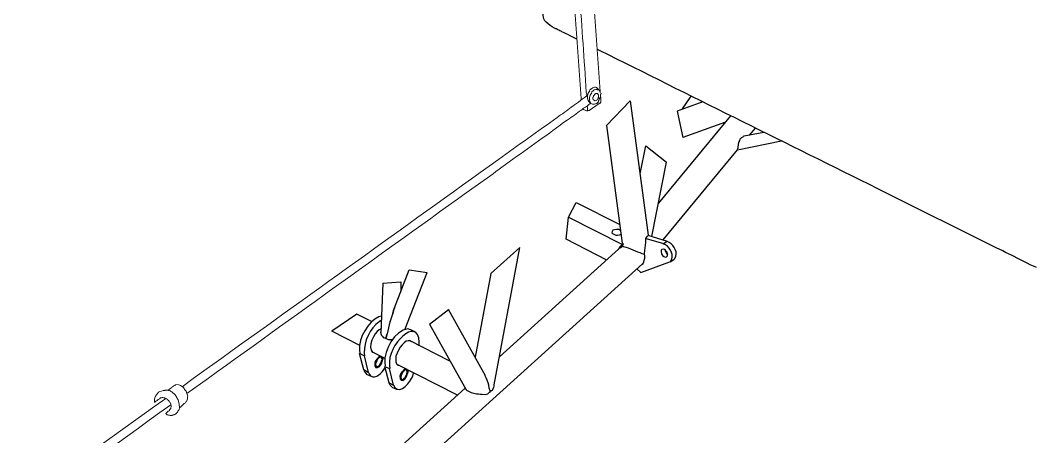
# Model space of a CAD drawing. Extents: x 0 to 563, y 0 to 205.
# Drawn here: x 194.7 to 260.1, y 125.1 to 151.9 of the extents above; entities that cross this region are included whole.
import ezdxf

# ---------------------------------------------------------------- set-up
doc = ezdxf.new("R2010")
doc.units = 0
doc.header["$LTSCALE"] = 0.3
doc.header["$MEASUREMENT"] = 0
doc.layers.add('1', color=1, linetype='CONTINUOUS')

msp = doc.modelspace()

# ---------------------------------------------------------------- linework, layer by layer
at = {"layer": '1', "color": 41, "lineweight": 13}
for points in [[(217.032, 163.089), (230.229, 156.527), (230.228, 156.501, 0.000687), (230.883, 146.898), (230.881, 146.796)], [(230.773, 153.876), (230.77, 153.722), (230.793, 153.542, -0.001326), (231.223, 147.303), (231.247, 147.174), (231.245, 147.046)], [(205.173, 128.314), (205.875, 128.84), (206.576, 129.341, 0.000311), (224.961, 142.538), (225.168, 142.689), (225.35, 142.814), (225.558, 142.964, -0.004945), (229.349, 145.668), (229.453, 145.769), (229.557, 145.844), (229.686, 145.919)], [(204.195, 128.1), (204.272, 128.099), (204.298, 128.124), (204.35, 128.149), (204.376, 128.174), (204.428, 128.224), (204.506, 128.274), (204.532, 128.299), (204.583, 128.324), (204.584, 128.35), (204.61, 128.349), (204.61, 128.375), (204.636, 128.375), (204.687, 128.399), (204.713, 128.425), (204.739, 128.424), (204.765, 128.449), (204.945, 128.446), (205.021, 128.419), (205.072, 128.393), (205.122, 128.341), (205.199, 128.314), (205.249, 128.261), (205.3, 128.209), (205.324, 128.132), (205.425, 128.028), (205.473, 127.873), (206.875, 128.874, -0.000773), (225.208, 142.047), (225.391, 142.198), (225.598, 142.348), (225.78, 142.473, 0.001009), (229.545, 145.178), (229.675, 145.278), (229.883, 145.428)], [(179.777, 110.083), (181.361, 111.236, 0.000432), (203.408, 127.062), (204.109, 127.563)], [(180.077, 109.617), (181.661, 110.769, 0.000839), (203.734, 126.646), (204.435, 127.147)]]:
    msp.add_lwpolyline(points, format="xyb", dxfattribs=at)
for points in [[(232.122, 147.339), (231.524, 155.786)], [(231.456, 147.401), (231.351, 147.249), (231.297, 147.096)], [(231.582, 147.271), (231.477, 147.119), (231.423, 146.966)], [(231.535, 147.528), (231.483, 147.478), (231.431, 147.427)], [(231.661, 147.398), (231.557, 147.297)], [(231.638, 147.578), (231.587, 147.553), (231.561, 147.528)], [(231.742, 147.627), (231.69, 147.602), (231.613, 147.578)], [(231.752, 146.755), (231.727, 146.781), (231.702, 146.782), (231.702, 146.807), (231.676, 146.808), (231.677, 146.833), (231.652, 146.859), (231.654, 146.988), (231.68, 147.013), (231.681, 147.064), (231.707, 147.089), (231.707, 147.115), (231.733, 147.114), (231.759, 147.14), (231.759, 147.165), (231.786, 147.19), (231.811, 147.19), (231.837, 147.215), (231.94, 147.213), (231.99, 147.161), (231.99, 147.136), (232.015, 147.135), (232.012, 146.956), (231.986, 146.931), (231.986, 146.905), (231.96, 146.88), (231.959, 146.854), (231.933, 146.829)], [(231.739, 147.448), (231.687, 147.423), (231.661, 147.398)], [(231.868, 147.497), (231.816, 147.472), (231.739, 147.448)], [(231.895, 147.599), (231.819, 147.626), (231.767, 147.627)], [(231.995, 147.443), (231.919, 147.47), (231.867, 147.471)], [(231.971, 147.521), (231.92, 147.573), (231.87, 147.599)], [(231.946, 147.547), (232.072, 147.416)], [(232.096, 147.365), (232.046, 147.442), (231.996, 147.469)], [(232.121, 147.313), (232.122, 147.339), (232.096, 147.365)], [(232.145, 147.236), (232.121, 147.287), (232.121, 147.313)], [(232.142, 147.03), (232.144, 147.159)], [(232.17, 147.158), (232.171, 147.235)], [(230.595, 146.57), (230.647, 146.62), (230.725, 146.67)], [(231.193, 147.021), (231.218, 147.021), (231.271, 147.071), (231.296, 147.071)], [(231.293, 146.866), (231.318, 146.84), (231.317, 146.814)], [(231.297, 147.096), (231.294, 146.943)], [(231.294, 146.968), (231.294, 146.917), (231.319, 146.891)], [(231.317, 146.814), (231.343, 146.788), (231.342, 146.762)], [(231.331, 146.096), (231.357, 146.121), (231.408, 146.12), (232.057, 146.57), (232.083, 146.595), (232.109, 146.595), (232.135, 146.62), (232.135, 146.646), (232.161, 146.671), (232.163, 146.774)], [(231.368, 146.762), (231.367, 146.736), (231.393, 146.71)], [(231.389, 146.505), (231.441, 146.555), (231.492, 146.554), (231.493, 146.58)], [(231.393, 146.71), (231.493, 146.606)], [(231.419, 146.735), (231.444, 146.709), (231.443, 146.683)], [(231.423, 146.966), (231.42, 146.812)], [(231.42, 146.838), (231.42, 146.786), (231.445, 146.76)], [(231.443, 146.683), (231.469, 146.657), (231.468, 146.632)], [(231.494, 146.631), (231.519, 146.58), (231.62, 146.527), (231.671, 146.526)], [(231.697, 146.525), (231.748, 146.524), (231.826, 146.549)], [(231.826, 146.549), (231.852, 146.574), (231.903, 146.573)], [(231.903, 146.573), (232.007, 146.674)], [(231.982, 146.7), (232.035, 146.776), (232.062, 146.852), (232.115, 146.954), (232.142, 147.03)], [(232.163, 146.774), (232.167, 146.979)], [(230.792, 146.079), (230.87, 146.129), (230.947, 146.179)], [(231, 146.23), (231.025, 146.203), (231.076, 146.177)], [(231.285, 146.43), (231.309, 146.327), (231.305, 146.096)], [(203.698, 127.545), (203.724, 127.544), (203.724, 127.57), (203.75, 127.569), (203.776, 127.594), (203.827, 127.594), (203.879, 127.618), (203.93, 127.617), (203.981, 127.591), (204.032, 127.59), (204.083, 127.564), (204.134, 127.563), (204.185, 127.536), (204.21, 127.484), (204.261, 127.458), (204.336, 127.38), (204.361, 127.328), (204.386, 127.302), (204.411, 127.25), (204.436, 127.198), (204.435, 127.147), (204.46, 127.095), (204.458, 127.018), (204.432, 126.968), (204.431, 126.916), (204.404, 126.866), (204.378, 126.84), (204.352, 126.815), (204.352, 126.79), (204.326, 126.79), (204.326, 126.764), (204.3, 126.765), (204.274, 126.74), (204.222, 126.689), (204.17, 126.664), (204.144, 126.639), (204.144, 126.614), (204.117, 126.588), (204.092, 126.589), (204.143, 126.562), (204.193, 126.51), (204.244, 126.509), (204.295, 126.483), (204.346, 126.482), (204.397, 126.455), (204.5, 126.454), (204.526, 126.479), (204.577, 126.478), (204.629, 126.503), (204.655, 126.528), (204.706, 126.527), (204.732, 126.552), (204.758, 126.577), (204.81, 126.602), (204.863, 126.678), (204.889, 126.729), (204.915, 126.754), (204.941, 126.779), (204.942, 126.805), (204.968, 126.83), (204.969, 126.881), (204.995, 126.932), (204.996, 126.958), (205.074, 127.008), (205.308, 127.235), (205.386, 127.285), (205.412, 127.31), (205.413, 127.335), (205.439, 127.361), (205.492, 127.462), (205.519, 127.539)], [(203.989, 128.078), (203.938, 128.079), (203.835, 128.029)], [(204.246, 128.099), (204.297, 128.073), (204.348, 128.072), (204.399, 128.045), (204.424, 128.019), (204.475, 127.993), (204.526, 127.992), (204.551, 127.94), (204.576, 127.914), (204.652, 127.861), (204.728, 127.783), (204.828, 127.628), (204.852, 127.55), (204.902, 127.472), (204.926, 127.369), (204.95, 127.292), (204.974, 127.189), (204.973, 127.112), (204.997, 127.035), (204.996, 126.958)], [(203.388, 127.396), (203.386, 127.293), (203.386, 127.319), (203.412, 127.319)]]:
    msp.add_lwpolyline(points, dxfattribs=at)
at = {"layer": '1', "color": 41, "lineweight": 25}
for points in [[(228.634, 151.81), (228.584, 151.862), (228.559, 151.914), (228.509, 151.991), (228.484, 152.043), (228.46, 152.12), (228.461, 152.172), (228.437, 152.249), (228.438, 152.326), (228.465, 152.403), (228.467, 152.505), (228.494, 152.582), (228.521, 152.684), (228.574, 152.785), (228.601, 152.887, -0.037034), (229.497, 154.257), (229.575, 154.332), (229.602, 154.409), (229.654, 154.459)], [(258.636, 136.802), (258.432, 136.882), (258.254, 136.962), (258.076, 137.068, -0.001998), (251.186, 140.495), (250.016, 141.08), (249.431, 141.372, -0.001058), (232.116, 149.98), (231.938, 150.06)]]:
    msp.add_lwpolyline(points, format="xyb", dxfattribs=at)
for points in [[(229.344, 151.361), (229.319, 151.362), (229.294, 151.388), (229.268, 151.388), (229.166, 151.442)], [(229.649, 151.202), (229.624, 151.228), (229.573, 151.229)], [(230.616, 150.724), (230.311, 150.883), (230.183, 150.937), (230.031, 151.016)], [(232.52, 145.152), (234.06, 146.741), (235.218, 138.078)], [(238.727, 146.686), (237.075, 146.073)], [(237.964, 147.058), (237.411, 146.221)], [(238.65, 146.713), (238.598, 146.637)], [(237.075, 146.073), (237.456, 144.374)], [(235.869, 140.119), (240.532, 145.783)], [(240.191, 145.378), (237.456, 144.374)], [(232.52, 145.152), (233.543, 137.569)], [(240.981, 143.595), (240.983, 143.672), (241.009, 143.697), (241.011, 143.825), (241.037, 143.876), (241.039, 143.953), (241.066, 144.055), (241.093, 144.132), (241.094, 144.183), (241.12, 144.208), (241.146, 144.233), (241.147, 144.285), (241.173, 144.31), (241.199, 144.335), (241.226, 144.386), (241.329, 144.435), (241.355, 144.461), (241.407, 144.485), (242.668, 144.72)], [(241.741, 144.531), (242.134, 144.986)], [(240.981, 143.595), (243.812, 144.162)], [(234.697, 142.037), (235.062, 143.851)], [(235.062, 143.851), (236.403, 142.802)], [(236.188, 137.78), (240.981, 143.595)], [(235.448, 137.998), (236.403, 142.802)], [(229.931, 137.836), (230.084, 139.244), (230.562, 140.185), (233.384, 138.777)], [(230.084, 139.244), (233.567, 137.491)], [(233.429, 138.391), (233.327, 138.444), (233.173, 138.447), (233.045, 138.424), (232.942, 138.4), (232.889, 138.324), (232.862, 138.247), (232.912, 138.195), (232.988, 138.143), (233.116, 138.089), (233.244, 138.087), (233.373, 138.11), (233.476, 138.16)], [(234.967, 136.877), (234.996, 137.108), (235.057, 137.62), (235.061, 137.876), (235.113, 137.926), (235.166, 138.028), (235.192, 138.053)], [(235.193, 138.079), (236.443, 137.698)], [(225.62, 130.243), (233.54, 137.389)], [(232.549, 136.483), (229.931, 137.836)], [(233.566, 137.44), (233.463, 137.416), (233.385, 137.341), (233.332, 137.265), (233.279, 137.137)], [(233.59, 137.363), (233.487, 137.313), (233.409, 137.238)], [(233.542, 137.518), (233.567, 137.491), (233.567, 137.466), (233.566, 137.415)], [(233.565, 137.389), (233.616, 137.362)], [(233.568, 137.568), (233.568, 137.543), (233.593, 137.491)], [(235.087, 137.876), (236.209, 137.548)], [(236.336, 137.469), (236.183, 137.523)], [(236.209, 137.548), (236.443, 137.698)], [(236.57, 137.619), (236.442, 137.673)], [(225.043, 128.048), (225.095, 128.047), (225.173, 128.122), (225.253, 128.275), (225.28, 128.351), (225.281, 128.428), (226.947, 137.298)], [(226.947, 137.298), (225.072, 135.612)], [(234.801, 136.188), (234.879, 136.263), (234.932, 136.365), (234.96, 136.467), (234.988, 136.595), (234.99, 136.723), (234.967, 136.877)], [(234.813, 136.906), (234.992, 136.851)], [(236.305, 137.162), (236.304, 137.085), (236.353, 136.982), (236.403, 136.904), (236.479, 136.851)], [(124.184, 36.186), (234.853, 136.238)], [(234.489, 135.911), (234.741, 135.676), (236.548, 136.337), (236.651, 136.387)], [(236.625, 136.362), (236.858, 136.511), (236.936, 136.587)], [(218.853, 133.412), (219.793, 135.857)], [(219.547, 132.041), (220.97, 135.683)], [(219.793, 135.857), (220.97, 135.683)], [(225.072, 135.612), (224.055, 130.219)], [(218.111, 134.989), (217.98, 131.837)], [(218.111, 134.989), (219.266, 135.072), (219.256, 134.456)], [(216.435, 132.992), (214.826, 131.891)], [(217.376, 132.514), (216.435, 132.992)], [(218.023, 132.862), (217.843, 132.814)], [(221.117, 132.347), (222.339, 133.3)], [(224.727, 129.028), (222.339, 133.3)], [(218.019, 132.606), (217.863, 132.506)], [(221.117, 132.347), (223.455, 128.152), (223.455, 128.126), (223.48, 128.126), (223.506, 128.1)], [(216.58, 130.989), (214.826, 131.891)], [(218.009, 132.067), (217.88, 131.992)], [(218.281, 131.447), (218.229, 131.448), (218.179, 131.474), (218.128, 131.527), (218.102, 131.527), (218.077, 131.553), (218.053, 131.605), (218.027, 131.631), (218.028, 131.657), (218.003, 131.683), (218.004, 131.76), (217.979, 131.786), (217.98, 131.837)], [(219.88, 131.984), (219.727, 132.037)], [(219.88, 132.009), (220.185, 131.85)], [(218.331, 131.395), (218.281, 131.447)], [(218.689, 131.337), (218.638, 131.338)], [(219.944, 131.213), (219.867, 131.266), (219.739, 131.268), (219.611, 131.244), (219.481, 131.144), (219.35, 131.018), (219.219, 130.867), (219.113, 130.663), (219.033, 130.485), (218.953, 130.281), (218.947, 129.922), (218.996, 129.793), (219.071, 129.715), (219.173, 129.688)], [(222.435, 129.965), (219.817, 131.292)], [(220.452, 130.948), (220.456, 131.179)], [(216.902, 130.317), (216.596, 130.45)], [(216.902, 130.317), (217.165, 129.235), (216.886, 129.394), (216.596, 130.45)], [(216.6, 130.681), (216.623, 130.475)], [(216.905, 130.496), (216.928, 130.316)], [(218.207, 130.166), (217.393, 130.565)], [(217.444, 130.538), (217.546, 130.511)], [(217.849, 130.223), (217.927, 130.273), (217.85, 130.249)], [(217.613, 129.92), (217.666, 129.996), (217.719, 130.097)], [(218.142, 129.372), (218.248, 129.55)], [(218.224, 129.627), (218.529, 129.494)], [(218.513, 128.571), (218.224, 129.627)], [(218.228, 129.858), (218.25, 129.652)], [(218.792, 128.412), (218.529, 129.494)], [(218.532, 129.673), (218.555, 129.493)], [(222.91, 127.777), (219.021, 129.742)], [(216.886, 129.394), (216.91, 129.316), (216.96, 129.239), (217.061, 129.134)], [(217.366, 128.975), (217.061, 129.109)], [(217.191, 129.235), (217.24, 129.106)], [(219.24, 129.097), (219.293, 129.173), (219.346, 129.274)], [(219.476, 129.4), (219.554, 129.45), (219.477, 129.426)], [(220.034, 129.006), (220.088, 129.21)], [(225.018, 128.048), (224.97, 128.228), (224.947, 128.408), (224.898, 128.563), (224.825, 128.744), (224.776, 128.898), (224.701, 129.028)], [(208.946, 115.144), (223.405, 128.23)], [(218.688, 128.311), (218.587, 128.416), (218.537, 128.493), (218.513, 128.571), (218.792, 128.412)], [(218.688, 128.286), (218.993, 128.152)], [(218.818, 128.412), (218.867, 128.283)], [(224.143, 127.858), (224.271, 127.856), (224.373, 127.828)], [(224.965, 127.946), (224.991, 127.972), (225.017, 127.971), (225.017, 128.022), (225.043, 128.048)]]:
    msp.add_lwpolyline(points, dxfattribs=at)
for points in [[(236.1, 137.166), (236.048, 137.115), (236.046, 137.013), (236.07, 136.884), (236.145, 136.78), (236.22, 136.702), (236.323, 136.674), (236.4, 136.699), (236.452, 136.749), (236.454, 136.852), (236.43, 136.98), (236.355, 137.084), (236.28, 137.162), (236.178, 137.19)], [(218.799, 133.233), (218.853, 133.412)], [(218.306, 131.447), (218.388, 131.727)], [(218.003, 130.221), (217.926, 130.222), (217.848, 130.172), (217.77, 130.097), (217.717, 129.995), (217.663, 129.868), (217.636, 129.766), (217.66, 129.663), (217.685, 129.611), (217.762, 129.61), (217.839, 129.659), (217.918, 129.735), (217.971, 129.837), (218.024, 129.964), (218.052, 130.066), (218.028, 130.169)], [(218.079, 130.194), (218.103, 130.091)], [(219.63, 129.398), (219.553, 129.399), (219.475, 129.349), (219.397, 129.273), (219.344, 129.172), (219.291, 129.045), (219.263, 128.942), (219.287, 128.839), (219.312, 128.788), (219.389, 128.786), (219.466, 128.836), (219.545, 128.912), (219.598, 129.014), (219.651, 129.141), (219.679, 129.243), (219.655, 129.346)], [(219.706, 129.371), (219.73, 129.268)]]:
    msp.add_lwpolyline(points, close=True, dxfattribs=at)
for points in [[(229.166, 151.442), (228.973, 151.538), (228.804, 151.679), (228.634, 151.81)], [(229.573, 151.229), (229.498, 151.281), (229.411, 151.306), (229.344, 151.361)], [(230.031, 151.016), (229.9, 151.086), (229.784, 151.123), (229.649, 151.202)], [(233.616, 137.362), (234.002, 137.239), (234.426, 137.053), (234.813, 136.906)], [(236.651, 136.387), (236.927, 136.767), (236.647, 137.223), (236.336, 137.469)], [(236.936, 136.587), (237.168, 136.953), (236.893, 137.417), (236.57, 137.619)], [(260.238, 136.005), (259.755, 136.222), (259.082, 136.541), (258.636, 136.802)], [(217.843, 132.814), (217.161, 132.566), (216.525, 131.407), (216.6, 130.681)], [(220.456, 131.179), (220.355, 132.934), (218.37, 131.008), (218.532, 129.673)], [(218.799, 133.233), (218.641, 132.735), (218.473, 132.251), (218.388, 131.727)], [(218.799, 133.233), (218.65, 132.734), (218.467, 132.245), (218.388, 131.727)], [(217.863, 132.506), (217.271, 132.054), (216.879, 131.244), (216.905, 130.496)], [(217.88, 131.992), (217.54, 131.795), (217.084, 130.851), (217.444, 130.538)], [(219.727, 132.037), (218.857, 131.966), (218.177, 130.645), (218.228, 129.858)], [(218.638, 131.338), (218.453, 131.345), (218.499, 131.32), (218.331, 131.395)], [(217.849, 130.223), (217.182, 129.6), (217.914, 129.146), (218.103, 130.091)], [(217.85, 130.249), (217.198, 129.586), (217.893, 129.141), (218.103, 130.091)], [(217.24, 129.106), (217.458, 128.733), (217.982, 129.112), (218.142, 129.372)], [(219.476, 129.4), (218.809, 128.777), (219.541, 128.323), (219.73, 129.268)], [(219.477, 129.426), (218.824, 128.763), (219.52, 128.318), (219.73, 129.268)], [(218.867, 128.283), (219.274, 127.772), (219.898, 128.662), (220.034, 129.006)], [(223.506, 128.1), (223.727, 127.929), (223.885, 127.935), (224.143, 127.858)], [(224.373, 127.828), (224.518, 127.837), (224.903, 127.769), (224.965, 127.946)]]:
    msp.add_open_spline(points, degree=3, dxfattribs=at)
at = {"layer": '1', "color": 41, "lineweight": 13}
for points in [[(229.686, 145.919), (230.007, 146.146), (230.248, 146.366), (230.595, 146.57)], [(230.725, 146.67), (230.891, 146.788), (231.031, 146.907), (231.193, 147.021)], [(230.947, 146.179), (231.061, 146.295), (231.295, 146.404), (231.389, 146.505)], [(231.933, 146.829), (231.887, 146.779), (231.824, 146.742), (231.752, 146.755)], [(229.883, 145.428), (230.175, 145.618), (230.508, 145.87), (230.792, 146.079)], [(231.076, 146.177), (231.19, 146.159), (231.185, 146.077), (231.331, 146.096)], [(203.835, 128.029), (203.574, 128.01), (203.363, 127.643), (203.388, 127.396)], [(203.412, 127.319), (203.501, 127.402), (203.609, 127.461), (203.698, 127.545)], [(204.195, 128.1), (204.009, 128.115), (204.112, 128.067), (203.989, 128.078)], [(205.519, 127.539), (205.518, 127.782), (205.551, 127.656), (205.473, 127.873)]]:
    msp.add_open_spline(points, degree=3, dxfattribs=at)

doc.saveas('drawing.dxf')
